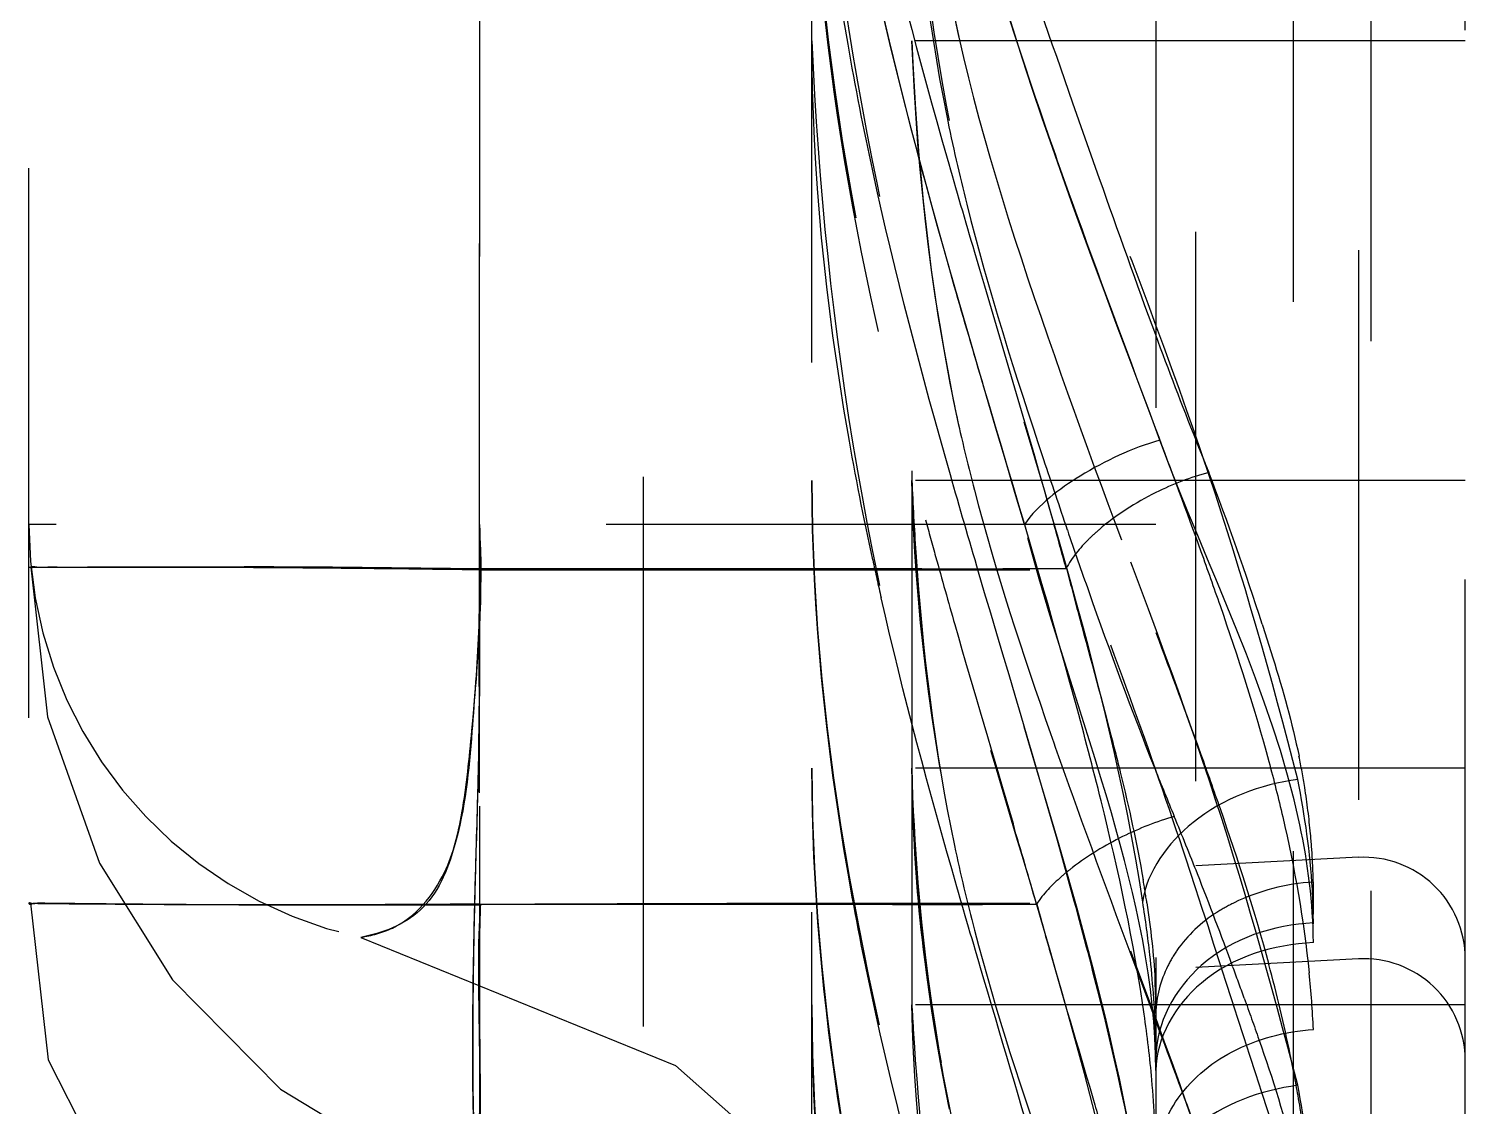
# Model space of a CAD drawing. Header units: millimetres. Extents: x 309 to 11345, y -1340 to 1318.
# Drawn here: x 1460.667 to 1464.934, y -580.737 to -577.535 of the extents above; entities that cross this region are included whole.
import ezdxf

# ---------------------------------------------------------------- set-up
doc = ezdxf.new("R2010")
doc.units = ezdxf.units.MM
doc.header["$LTSCALE"] = 16.335
doc.linetypes.add('HIDDEN', pattern=[0.2, 0.1, -0.1])
doc.layers.add('DEFAULT_2', color=8, linetype='HIDDEN')

msp = doc.modelspace()

# ---------------------------------------------------------------- linework, layer by layer
at = {"layer": 'DEFAULT_2', "color": 8, "linetype": 'HIDDEN'}
for p, q in [((1462.4934, -600.1019), (1462.4934, -312.8142)), ((1464.9343, -597.1408), (1464.9343, -315.7753)), ((1464.4238, -594.6812), (1464.4238, -318.2349)), ((1464.0154, -318.9351), (1464.0154, -593.981)), ((1462.0064, -586.3404), (1462.0064, -324.9033)), ((1464.6537, -325.2709), (1464.6537, -587.6451)), ((1464.1343, -586.3057), (1464.1343, -326.6341)), ((1464.6169, -326.6341), (1464.6169, -586.282)), ((1460.667, -586.1172), (1460.667, -326.7988)), ((1462.9931, -581.7938), (1462.9931, -471.0377)), ((1463.2905, -471.0378), (1463.2905, -581.7936)), ((1462.0064, -588.0128), (1462.007, -541.7048)), ((1464.9343, -577.5705), (1462.9931, -577.5705)), ((1463.768, -577.7549), (1463.847, -577.98)), ((1464.9343, -578.8777), (1462.9931, -578.8778)), ((1464.0154, -579.0084), (1460.667, -579.0084)), ((1460.6731, -579.1353), (1460.7225, -579.5798)), ((1463.3199, -579.1401), (1462.007, -579.1406)), ((1462.0071, -579.1429), (1464.0154, -579.1429)), ((1464.9343, -579.7323), (1462.9931, -579.7325)), ((1464.6169, -579.9976), (1464.1343, -580.0229)), ((1464.483, -583.434), (1464.483, -580.0713)), ((1460.6718, -580.1343), (1460.725, -580.5998)), ((1461.4324, -580.1388), (1461.6318, -580.139)), ((1461.6318, -580.139), (1462.007, -580.1391)), ((1463.2326, -580.1379), (1462.007, -580.1391)), ((1461.6559, -580.2363), (1461.6558, -580.2363)), ((1464.6169, -580.2993), (1464.1343, -580.3246)), ((1464.9343, -580.4362), (1462.9931, -580.4364)), ((1460.725, -580.5998), (1461.1554, -581.4436)), ((1461.4144, -580.6867), (1461.8689, -580.9611))]:
    msp.add_line(p, q, dxfattribs=at)
for points in [[(1460.7225, -579.5798), (1460.8767, -580.0151), (1461.0941, -580.3619), (1461.4144, -580.6867)], [(1461.6534, -580.2358), (1462.588, -580.6164), (1463.3486, -581.2888), (1463.844, -582.1782), (1464.0152, -583.1464)]]:
    msp.add_lwpolyline(points, dxfattribs=at)
for centre, radius, start, end in [((1468.5678, -576.7525), 5.2777, 181.6552, 191.3777), ((1477.3193, -573.5331), 14.1829, 200.25865, 201.61193), ((1473.8787, -574.8863), 10.4858, 201.66221, 202.23377), ((1489.5548, -570.2019), 27.2693, 198.41237, 198.87703), ((1455.4955, -582.1619), 9.2862, 17.92256, 20.86827), ((1471.9293, -578.5159), 8.6464, 182.39775, 183.8181), ((1461.9239, -579.0084), 1.2569, 180, 257.7803), ((1483.1417, -573.6174), 20.5275, 195.1859, 195.50211), ((1446.2151, -583.9213), 18.174, 15.2569, 15.68978), ((1473.5061, -576.8833), 10.5699, 192.1807, 192.80914), ((1460.9753, -652.572), 73.4387, 89.195059, 89.740961), ((1463.2545, -477.4624), 101.6777, 270.036877, 270.278437), ((1462.4019, -580.1166), 2.0812, 9.022, 11.6327), ((1468.5274, -579.6653), 5.2374, 180.7332, 181.7276), ((1467.8725, -579.717), 4.5821, 180.1911, 185.8533), ((1473.513, -575.9543), 10.2251, 201.70332, 202.55497), ((1462.3659, -580.1222), 2.1176, 5.2757, 9.0169), ((1468.6182, -579.6626), 5.3282, 181.7268, 191.638), ((1454.2488, -583.9354), 10.6269, 21.46418, 22.45527), ((1418.8116, -593.0702), 46.6766, 16.08624, 16.39241), ((1462.3253, -580.1261), 2.1585, 3.1438, 5.2795), ((1462.2952, -580.1278), 2.1885, 1.4771, 3.1446), ((1464.6326, -580.2989), 0.3016, 0, 93), ((1451.8107, -584.8883), 13.2447, 20.16946, 21.4412), ((1460.8102, -580.6118), 3.2142, 8.5701, 9.8141), ((1465.9858, -580.2897), 3.9801, 177.8316, 179.233), ((1462.9802, -394.9628), 185.1753, 270.078113, 270.210526), ((1464.6326, -580.6005), 0.3016, 0, 93), ((1448.0458, -586.2808), 17.2588, 19.86379, 20.19923), ((1460.025, -581.487), 4.4814, 11.63, 15.1518), ((1461.5798, -580.6399), 2.9062, 2.5762, 5.8971), ((1462.2015, -580.4617), 1.8139, 0.0079, 3.159), ((1473.1146, -579.9138), 9.8381, 183.04374, 183.68246), ((1468.6577, -579.6956), 5.3601, 187.6856, 191.3028), ((1460.4985, -581.3874), 3.9975, 9.8168, 11.5996), ((1469.3404, -579.5002), 6.0665, 190.9054, 195.47282), ((1460.8695, -581.324), 3.6212, 7.3782, 9.8287)]:
    msp.add_arc(centre, radius, start, end, dxfattribs=at)
for points, knots in [([(1462.9931, -575.5092), (1463.0087, -575.937), (1463.0951, -576.7789), (1463.3939, -577.9764), (1463.7427, -579.0719), (1463.9243, -579.7877), (1463.975, -580.1311)], [0, 0, 0, 0, 0.271128, 0.533904, 0.780134, 1, 1, 1, 1]), ([(1464.4367, -579.7664), (1464.3589, -579.4624), (1464.1742, -578.8123), (1463.7839, -577.82), (1463.4013, -576.7198), (1463.3038, -575.9178), (1463.2905, -575.5092)], [0, 0, 0, 0, 0.212724, 0.457398, 0.722898, 1, 1, 1, 1]), ([(1463.6245, -579.0084), (1463.4754, -578.4995), (1463.1561, -577.459), (1462.9919, -576.3699), (1462.9931, -575.8109)], [0, 0, 0, 0, 0.486782, 1, 1, 1, 1]), ([(1464.0273, -578.7576), (1463.8552, -578.2945), (1463.4862, -577.3488), (1463.2897, -576.3333), (1463.2907, -575.8109)], [0, 0, 0, 0, 0.48603, 1, 1, 1, 1]), ([(1462.9931, -576.4142), (1463.012, -576.8422), (1463.0969, -577.6848), (1463.393, -578.8841), (1463.7443, -579.9795), (1463.9257, -580.6957), (1463.9756, -581.0395)], [0, 0, 0, 0, 0.271216, 0.534057, 0.780129, 1, 1, 1, 1]), ([(1463.1742, -577.9572), (1463.1472, -577.8324), (1463.0475, -577.3239), (1462.9934, -576.8048), (1462.9936, -576.4142)], [0, 0, 0, 0, 0.246314, 1, 1, 1, 1]), ([(1464.4367, -580.6752), (1464.3581, -580.3713), (1464.1756, -579.7202), (1463.785, -578.7272), (1463.4008, -577.626), (1463.3062, -576.8231), (1463.2905, -576.4142)], [0, 0, 0, 0, 0.21264, 0.457287, 0.722812, 1, 1, 1, 1]), ([(1463.111, -576.7395), (1463.1289, -576.8407), (1463.2075, -577.2377), (1463.3123, -577.6289), (1463.3951, -577.9192)], [0, 0, 0, 0, 0.253987, 1, 1, 1, 1]), ([(1463.9456, -581.2572), (1463.883, -580.9254), (1463.6966, -580.2358), (1463.2471, -578.7917), (1462.9986, -577.6199), (1462.9931, -576.8164)], [0, 0, 0, 0, 0.222762, 0.469983, 1, 1, 1, 1]), ([(1462.9931, -576.8164), (1462.9937, -577.189), (1463.0632, -577.9264), (1463.2357, -578.6435), (1463.331, -578.9946)], [0, 0, 0, 0, 0.506056, 1, 1, 1, 1]), ([(1464.4025, -580.9152), (1464.3036, -580.6236), (1464.1629, -580.1668), (1463.9498, -579.5461), (1463.6937, -578.8702), (1463.3977, -577.9716), (1463.3043, -577.2062), (1463.2905, -576.8164)], [0, 0, 0, 0, 0.216721, 0.336264, 0.461707, 0.725515, 1, 1, 1, 1]), ([(1463.4171, -576.8961), (1463.4348, -576.9803), (1463.513, -577.3096), (1463.6188, -577.6315), (1463.702, -577.8697)], [0, 0, 0, 0, 0.254126, 1, 1, 1, 1]), ([(1463.5222, -577.0107), (1463.5407, -577.0744), (1463.6168, -577.3244), (1463.7034, -577.571), (1463.768, -577.7549)], [0, 0, 0, 0, 0.253705, 1, 1, 1, 1]), ([(1463.5044, -578.6004), (1463.4748, -578.5), (1463.3538, -578.0876), (1463.2428, -577.6718), (1463.1742, -577.3539)], [0, 0, 0, 0, 0.243437, 1, 1, 1, 1]), ([(1463.4171, -577.4994), (1463.4851, -577.8228), (1463.6808, -578.4368), (1463.9064, -579.0376), (1464.0154, -579.3296)], [0, 0, 0, 0, 0.514545, 1, 1, 1, 1]), ([(1462.9931, -577.5705), (1463.012, -577.9986), (1463.0968, -578.8411), (1463.393, -580.0404), (1463.7443, -581.1358), (1463.9257, -581.8521), (1463.9756, -582.1958)], [0, 0, 0, 0, 0.271216, 0.534056, 0.780129, 1, 1, 1, 1]), ([(1463.1742, -579.1135), (1463.1472, -578.9887), (1463.0475, -578.4802), (1462.9934, -577.9612), (1462.9936, -577.5705)], [0, 0, 0, 0, 0.246314, 1, 1, 1, 1]), ([(1464.4367, -581.8315), (1464.3581, -581.5276), (1464.1756, -580.8765), (1463.785, -579.8835), (1463.4008, -578.7823), (1463.3062, -577.9794), (1463.2905, -577.5705)], [0, 0, 0, 0, 0.212641, 0.457288, 0.722813, 1, 1, 1, 1]), ([(1463.3938, -577.7937), (1463.4115, -577.8818), (1463.4905, -578.2269), (1463.5981, -578.5646), (1463.6815, -578.815)], [0, 0, 0, 0, 0.254111, 1, 1, 1, 1]), ([(1463.702, -577.8697), (1463.7278, -577.9433), (1463.8297, -578.2298), (1463.9364, -578.5146), (1464.0154, -578.7263)], [0, 0, 0, 0, 0.256535, 1, 1, 1, 1]), ([(1463.3951, -577.9192), (1463.4217, -578.0125), (1463.5271, -578.375), (1463.6362, -578.7365), (1463.712, -579.0066)], [0, 0, 0, 0, 0.256904, 1, 1, 1, 1]), ([(1463.4886, -579.15), (1463.4603, -579.0538), (1463.3451, -578.6591), (1463.2398, -578.2612), (1463.1742, -577.9572)], [0, 0, 0, 0, 0.243781, 1, 1, 1, 1]), ([(1463.8525, -579.8298), (1463.8283, -579.7319), (1463.72, -579.3199), (1463.5964, -578.9121), (1463.5044, -578.6004)], [0, 0, 0, 0, 0.236856, 1, 1, 1, 1]), ([(1463.4171, -578.6558), (1463.4348, -578.7399), (1463.513, -579.0692), (1463.6188, -579.3911), (1463.702, -579.6293)], [0, 0, 0, 0, 0.254126, 1, 1, 1, 1]), ([(1464.0271, -578.7576), (1463.944, -578.7817), (1463.7986, -578.8496), (1463.6669, -578.9486), (1463.6246, -579.0084)], [0, 0, 0, 0, 0.541408, 1, 1, 1, 1]), ([(1464.483, -580.2511), (1464.4826, -580.1335), (1464.4136, -579.6099), (1464.1681, -579.1378), (1464.027, -578.7577)], [0, 0, 0, 0, 0.224799, 1, 1, 1, 1]), ([(1462.9934, -578.8777), (1462.9925, -579.666), (1463.242, -580.8102), (1463.6693, -582.2192), (1463.8549, -582.8829), (1463.9211, -583.2012)], [0, 0, 0, 0, 0.534061, 0.779769, 1, 1, 1, 1]), ([(1463.1742, -580.4207), (1463.1472, -580.2959), (1463.0475, -579.7874), (1462.9934, -579.2683), (1462.9936, -578.8777)], [0, 0, 0, 0, 0.246314, 1, 1, 1, 1]), ([(1464.3729, -582.861), (1464.2706, -582.5759), (1464.1267, -582.1299), (1463.9173, -581.5231), (1463.6723, -580.8656), (1463.3904, -579.9947), (1463.2994, -579.2542), (1463.2905, -578.8777)], [0, 0, 0, 0, 0.219272, 0.339196, 0.464564, 0.72733, 1, 1, 1, 1]), ([(1462.0064, -579.0084), (1462.0097, -579.115), (1462.0061, -579.3204), (1461.983, -579.6413), (1461.9579, -579.923), (1461.8551, -580.1706), (1461.7168, -580.2233), (1461.6534, -580.2355)], [0, 0, 0, 0, 0.233502, 0.449532, 0.702513, 0.858706, 1, 1, 1, 1]), ([(1461.6535, -580.2355), (1461.6856, -580.2301), (1461.7925, -580.2029), (1461.9119, -580.0597), (1461.962, -579.8456), (1461.9955, -579.4992), (1462.0187, -579.2122), (1462.0064, -579.0084)], [0, 0, 0, 0, 0.071427, 0.237194, 0.371868, 0.552171, 1, 1, 1, 1]), ([(1464.0153, -580.6308), (1464.0145, -580.372), (1463.8873, -579.8201), (1463.6985, -579.2976), (1463.6245, -579.0084)], [0, 0, 0, 0, 0.464322, 1, 1, 1, 1]), ([(1463.8465, -579.0239), (1463.8359, -579.033), (1463.7988, -579.0671), (1463.7656, -579.1067), (1463.7487, -579.139)], [0, 0, 0, 0, 0.276883, 1, 1, 1, 1]), ([(1463.7522, -579.0246), (1463.7731, -579.0856), (1463.8558, -579.3241), (1463.9432, -579.561), (1464.0127, -579.7355)], [0, 0, 0, 0, 0.255682, 1, 1, 1, 1]), ([(1463.361, -579.1038), (1463.3797, -579.1713), (1463.4545, -579.4364), (1463.533, -579.7004), (1463.5908, -579.8974)], [0, 0, 0, 0, 0.254389, 1, 1, 1, 1]), ([(1464.1491, -579.0889), (1464.1683, -579.1424), (1464.2412, -579.3482), (1464.3085, -579.5563), (1464.3506, -579.7124)], [0, 0, 0, 0, 0.259951, 1, 1, 1, 1]), ([(1462.0071, -579.1434), (1461.9133, -579.1422), (1461.7326, -579.1401), (1461.4746, -579.1376), (1461.2446, -579.1361), (1461.0488, -579.1357), (1460.909, -579.136), (1460.8178, -579.1358), (1460.765, -579.1362), (1460.7252, -579.135), (1460.6931, -579.1374), (1460.6798, -579.1328), (1460.6671, -579.1373), (1460.667, -579.1353)], [0, 0, 0, 0, 0.21012, 0.404538, 0.577646, 0.724834, 0.843045, 0.890373, 0.929439, 0.960084, 0.982159, 0.995514, 1, 1, 1, 1]), ([(1460.6722, -579.1352), (1460.6928, -579.135), (1460.9045, -579.1347), (1461.1162, -579.1333), (1461.3074, -579.1341)], [0, 0, 0, 0, 0.097368, 1, 1, 1, 1]), ([(1462.0096, -579.1434), (1462.004, -579.2651), (1462.0082, -579.5035), (1461.9994, -579.8486), (1461.9897, -580.1657), (1461.9849, -580.4436), (1461.9845, -580.6463), (1461.9873, -580.7815), (1461.9896, -580.8607), (1461.9937, -580.9229), (1461.994, -580.9695), (1462.0002, -580.995), (1461.9966, -581.0097), (1461.9989, -581.0119)], [0, 0, 0, 0, 0.195427, 0.382495, 0.55413, 0.704558, 0.828655, 0.879378, 0.921836, 0.955555, 0.980056, 0.994915, 1, 1, 1, 1]), ([(1463.8525, -580.4331), (1463.8273, -580.3311), (1463.714, -579.9011), (1463.5844, -579.4757), (1463.4886, -579.15)], [0, 0, 0, 0, 0.236483, 1, 1, 1, 1]), ([(1463.7498, -579.139), (1463.7606, -579.1814), (1463.8041, -579.3467), (1463.8499, -579.5114), (1463.8818, -579.6346)], [0, 0, 0, 0, 0.255545, 1, 1, 1, 1]), ([(1463.5044, -580.36), (1463.4774, -580.2685), (1463.3672, -579.8931), (1463.2648, -579.5151), (1463.1992, -579.2267)], [0, 0, 0, 0, 0.243944, 1, 1, 1, 1]), ([(1464.3311, -579.3043), (1464.3419, -579.3377), (1464.3832, -579.4672), (1464.42, -579.5983), (1464.4404, -579.697)], [0, 0, 0, 0, 0.258688, 1, 1, 1, 1]), ([(1461.988, -580.3743), (1461.9887, -580.3112), (1461.9934, -580.0287), (1462.0052, -579.7463), (1462.0055, -579.5269)], [0, 0, 0, 0, 0.223491, 1, 1, 1, 1]), ([(1463.702, -579.6293), (1463.7277, -579.7029), (1463.8295, -579.9889), (1463.936, -580.2732), (1464.015, -580.4847)], [0, 0, 0, 0, 0.256523, 1, 1, 1, 1]), ([(1463.8818, -579.6346), (1463.8912, -579.6712), (1463.9271, -579.8134), (1463.9588, -579.9567), (1463.9773, -580.064)], [0, 0, 0, 0, 0.257836, 1, 1, 1, 1]), ([(1464.1491, -579.6922), (1464.1683, -579.7457), (1464.2412, -579.9515), (1464.3085, -580.1596), (1464.3506, -580.3157)], [0, 0, 0, 0, 0.259951, 1, 1, 1, 1]), ([(1464.3506, -579.7124), (1464.3654, -579.7671), (1464.4174, -579.9742), (1464.4546, -580.1853), (1464.4706, -580.3413)], [0, 0, 0, 0, 0.26557, 1, 1, 1, 1]), ([(1462.9934, -579.7323), (1462.9925, -580.5207), (1463.242, -581.6649), (1463.6693, -583.0738), (1463.8549, -583.7376), (1463.9211, -584.0559)], [0, 0, 0, 0, 0.534061, 0.779769, 1, 1, 1, 1]), ([(1462.9934, -579.7323), (1462.9925, -580.5207), (1463.242, -581.6649), (1463.6693, -583.0738), (1463.8549, -583.7376), (1463.9211, -584.0559)], [0, 0, 0, 0, 0.534061, 0.779769, 1, 1, 1, 1]), ([(1463.1416, -581.1186), (1463.1192, -581.0059), (1463.0368, -580.5482), (1462.9934, -580.0825), (1462.9936, -579.7323)], [0, 0, 0, 0, 0.247043, 1, 1, 1, 1]), ([(1464.3729, -583.7157), (1464.2706, -583.4306), (1464.1267, -582.9845), (1463.9173, -582.3778), (1463.6723, -581.7202), (1463.3904, -580.8494), (1463.2994, -580.1089), (1463.2905, -579.7323)], [0, 0, 0, 0, 0.219272, 0.339196, 0.464564, 0.72733, 1, 1, 1, 1]), ([(1464.1021, -582.8828), (1464.0044, -582.6485), (1463.8235, -582.1572), (1463.5637, -581.397), (1463.3477, -580.5869), (1463.294, -580.019), (1463.2905, -579.7323)], [0, 0, 0, 0, 0.232797, 0.479958, 0.737012, 1, 1, 1, 1]), ([(1464.4367, -579.7664), (1464.3256, -579.7814), (1464.1239, -579.8545), (1463.9888, -580.0385), (1463.975, -580.1311)], [0, 0, 0, 0, 0.5449, 1, 1, 1, 1]), ([(1464.483, -580.1957), (1464.483, -580.1615), (1464.4788, -580.0174), (1464.4581, -579.8742), (1464.4367, -579.7664)], [0, 0, 0, 0, 0.237419, 1, 1, 1, 1]), ([(1464.0033, -580.6589), (1463.9974, -580.5935), (1463.9639, -580.3143), (1463.9042, -580.039), (1463.8525, -579.8298)], [0, 0, 0, 0, 0.233558, 1, 1, 1, 1]), ([(1463.4171, -579.9629), (1463.4348, -580.047), (1463.513, -580.3763), (1463.6188, -580.6983), (1463.702, -580.9365)], [0, 0, 0, 0, 0.254126, 1, 1, 1, 1]), ([(1463.7677, -580.0279), (1463.7565, -580.0365), (1463.717, -580.0688), (1463.6808, -580.106), (1463.6606, -580.1369)], [0, 0, 0, 0, 0.276967, 1, 1, 1, 1]), ([(1462.0071, -580.1366), (1461.9133, -580.1373), (1461.7326, -580.1383), (1461.4745, -580.1392), (1461.2446, -580.139), (1461.0488, -580.1378), (1460.9089, -580.1363), (1460.8178, -580.1356), (1460.765, -580.1346), (1460.7252, -580.1354), (1460.693, -580.1326), (1460.68, -580.1371), (1460.667, -580.1323), (1460.667, -580.1343)], [0, 0, 0, 0, 0.21012, 0.404536, 0.577641, 0.724828, 0.84304, 0.890368, 0.929437, 0.960084, 0.982161, 0.995516, 1, 1, 1, 1]), ([(1460.667, -580.1343), (1460.6685, -580.1384), (1460.6826, -580.1322), (1460.6974, -580.1355), (1460.7325, -580.134), (1460.789, -580.1358), (1460.8762, -580.1359), (1460.9857, -580.1369), (1461.1738, -580.1379), (1461.3251, -580.1385), (1461.4324, -580.1388)], [0, 0, 0, 0, 0.016882, 0.037805, 0.066911, 0.149254, 0.263071, 0.407057, 0.579242, 1, 1, 1, 1]), ([(1462.0091, -580.1366), (1461.9992, -580.2589), (1462.0067, -580.4997), (1462.0061, -580.8481), (1461.9965, -581.1688), (1461.998, -581.4499), (1461.9984, -581.6547), (1461.999, -581.7908), (1461.9986, -581.8703), (1462.0003, -581.9315), (1461.9973, -581.9794), (1462.0036, -582.0018), (1461.9977, -582.0194), (1462.0006, -582.0203)], [0, 0, 0, 0, 0.195267, 0.382777, 0.555016, 0.706135, 0.830451, 0.881022, 0.923118, 0.956349, 0.980422, 0.995048, 1, 1, 1, 1]), ([(1462.0071, -580.1366), (1462.4421, -580.1351), (1463.0981, -580.1322), (1463.7541, -580.1343), (1463.975, -580.1311)], [0, 0, 0, 0, 0.663152, 1, 1, 1, 1]), ([(1463.6619, -580.1369), (1463.6754, -580.188), (1463.7303, -580.3873), (1463.791, -580.585), (1463.8339, -580.7329)], [0, 0, 0, 0, 0.255556, 1, 1, 1, 1]), ([(1464.2473, -580.1329), (1464.2298, -580.1415), (1464.165, -580.1771), (1464.1088, -580.2293), (1464.0779, -580.2742)], [0, 0, 0, 0, 0.263027, 1, 1, 1, 1]), ([(1464.483, -580.1922), (1464.3645, -580.1988), (1464.1371, -580.27), (1464.015, -580.4909), (1464.015, -580.5928)], [0, 0, 0, 0, 0.538147, 1, 1, 1, 1]), ([(1464.483, -580.2511), (1464.3653, -580.2574), (1464.143, -580.3204), (1464.0154, -580.5334), (1464.0154, -580.6309)], [0, 0, 0, 0, 0.547184, 1, 1, 1, 1]), ([(1464.015, -580.5929), (1464.015, -580.5682), (1464.0133, -580.466), (1464.0058, -580.364), (1463.9973, -580.287)], [0, 0, 0, 0, 0.241677, 1, 1, 1, 1]), ([(1464.0779, -580.2742), (1464.0678, -580.2889), (1464.0341, -580.346), (1464.0154, -580.4129), (1464.0154, -580.4614)], [0, 0, 0, 0, 0.268793, 1, 1, 1, 1]), ([(1461.9989, -581.0119), (1462.0021, -581.0131), (1461.9935, -580.9873), (1461.9996, -580.9668), (1461.9924, -580.9079), (1461.9913, -580.838), (1461.988, -580.7454), (1461.9864, -580.5895), (1461.9869, -580.4635), (1461.988, -580.3743)], [0, 0, 0, 0, 0.016515, 0.066592, 0.149684, 0.264173, 0.408365, 0.580489, 1, 1, 1, 1]), ([(1462.0006, -582.0203), (1462.0031, -582.0207), (1461.9984, -582.0036), (1462.0038, -581.9878), (1462.0016, -581.9463), (1462.0033, -581.8957), (1462.0033, -581.8283), (1462.004, -581.7128), (1462.0039, -581.5373), (1462.0036, -581.2946), (1462.0061, -581.0146), (1462.0104, -580.7062), (1462.0067, -580.4922), (1462.0058, -580.3821)], [0, 0, 0, 0, 0.004599, 0.018418, 0.041399, 0.073463, 0.114335, 0.163589, 0.285524, 0.435338, 0.608075, 0.798293, 1, 1, 1, 1]), ([(1463.7406, -581.168), (1463.7222, -581.1024), (1463.6451, -580.8326), (1463.5646, -580.5638), (1463.5044, -580.36)], [0, 0, 0, 0, 0.242747, 1, 1, 1, 1]), ([(1462.9934, -580.4362), (1462.9925, -581.2245), (1463.242, -582.3688), (1463.6693, -583.7777), (1463.8549, -584.4414), (1463.9211, -584.7597)], [0, 0, 0, 0, 0.534061, 0.779769, 1, 1, 1, 1]), ([(1463.4513, -581.4864), (1463.4262, -581.4002), (1463.3249, -581.0474), (1463.2327, -580.6917), (1463.1742, -580.4207)], [0, 0, 0, 0, 0.244565, 1, 1, 1, 1]), ([(1464.3729, -584.4196), (1464.2706, -584.1344), (1464.1267, -583.6884), (1463.9173, -583.0816), (1463.6723, -582.4241), (1463.3904, -581.5532), (1463.2994, -580.8128), (1463.2905, -580.4362)], [0, 0, 0, 0, 0.219272, 0.339196, 0.464564, 0.72733, 1, 1, 1, 1]), ([(1464.0154, -581.5144), (1464.0154, -581.4315), (1463.9961, -581.0664), (1463.9202, -580.7071), (1463.8525, -580.4331)], [0, 0, 0, 0, 0.227041, 1, 1, 1, 1]), ([(1464.2777, -580.4165), (1464.2924, -580.4572), (1464.3484, -580.614), (1464.3997, -580.773), (1464.428, -580.8931)], [0, 0, 0, 0, 0.259451, 1, 1, 1, 1]), ([(1464.0154, -580.9111), (1464.0154, -580.846), (1464.0631, -580.7048), (1464.1752, -580.61), (1464.2417, -580.5756)], [0, 0, 0, 0, 0.46499, 1, 1, 1, 1]), ([(1464.4367, -580.6752), (1464.3258, -580.6901), (1464.124, -580.7629), (1463.9894, -580.9469), (1463.9756, -581.0395)], [0, 0, 0, 0, 0.544536, 1, 1, 1, 1]), ([(1464.483, -581.0973), (1464.483, -581.0636), (1464.4782, -580.922), (1464.457, -580.7813), (1464.4367, -580.6752)], [0, 0, 0, 0, 0.237597, 1, 1, 1, 1]), ([(1463.8339, -580.7329), (1463.8468, -580.7771), (1463.8958, -580.9488), (1463.9399, -581.122), (1463.9655, -581.2519)], [0, 0, 0, 0, 0.258402, 1, 1, 1, 1])]:
    msp.add_open_spline(points, degree=3, knots=knots, dxfattribs=at)
for points in [[(1463.2905, -577.5705), (1463.3058, -577.9344), (1463.3422, -578.2993), (1463.4171, -578.6558)], [(1463.847, -577.98), (1463.9016, -578.1351), (1463.9567, -578.29), (1464.0138, -578.4441)], [(1464.0154, -578.7263), (1464.0605, -578.847), (1464.1054, -578.9677), (1464.1491, -579.0889)], [(1464.1725, -578.8539), (1464.1181, -578.8679), (1464.0652, -578.8886), (1464.0149, -578.9136)], [(1464.0149, -578.9136), (1463.9549, -578.9436), (1463.8974, -578.9802), (1463.8465, -579.0239)], [(1463.3021, -579.0917), (1463.3217, -579.384), (1463.3569, -579.6762), (1463.4171, -579.9629)], [(1462.0055, -579.5269), (1462.0057, -579.3981), (1462.0028, -579.2692), (1462.0093, -579.1406)], [(1464.0154, -579.3296), (1464.0605, -579.4503), (1464.1054, -579.571), (1464.1491, -579.6922)], [(1463.3458, -580.4124), (1463.3152, -580.187), (1463.2978, -579.9597), (1463.2905, -579.7323)], [(1464.0699, -579.8763), (1464.0171, -579.8911), (1463.9656, -579.9117), (1463.9164, -579.9361)], [(1463.9164, -579.9361), (1463.8642, -579.9619), (1463.8139, -579.9924), (1463.7677, -580.0279)], [(1464.483, -580.0714), (1464.402, -580.0757), (1464.3203, -580.0973), (1464.2473, -580.1329)], [(1463.9973, -580.287), (1463.9915, -580.2349), (1463.9843, -580.1829), (1463.9762, -580.1311)], [(1463.9885, -580.1328), (1463.9999, -580.2087), (1464.0084, -580.2851), (1464.0126, -580.3617)], [(1463.3143, -580.1843), (1463.3302, -580.3398), (1463.3538, -580.4945), (1463.3834, -580.648)], [(1462.0058, -580.3821), (1462.0054, -580.3335), (1462.0054, -580.2849), (1462.006, -580.2364)], [(1463.024, -581.0386), (1463.0043, -580.8385), (1462.9935, -580.6372), (1462.9935, -580.4362)], [(1464.015, -580.4847), (1464.0602, -580.6058), (1464.1053, -580.7269), (1464.1491, -580.8485)], [(1464.2417, -580.5756), (1464.3158, -580.5372), (1464.3998, -580.5139), (1464.483, -580.5092)], [(1463.2969, -580.5457), (1463.3158, -580.8392), (1463.3481, -581.1325), (1463.401, -581.4218)], [(1464.0154, -580.9111), (1464.0154, -580.8269), (1464.0109, -580.7427), (1464.0033, -580.6589)]]:
    msp.add_open_spline(points, degree=3, dxfattribs=at)

doc.saveas('drawing.dxf')
